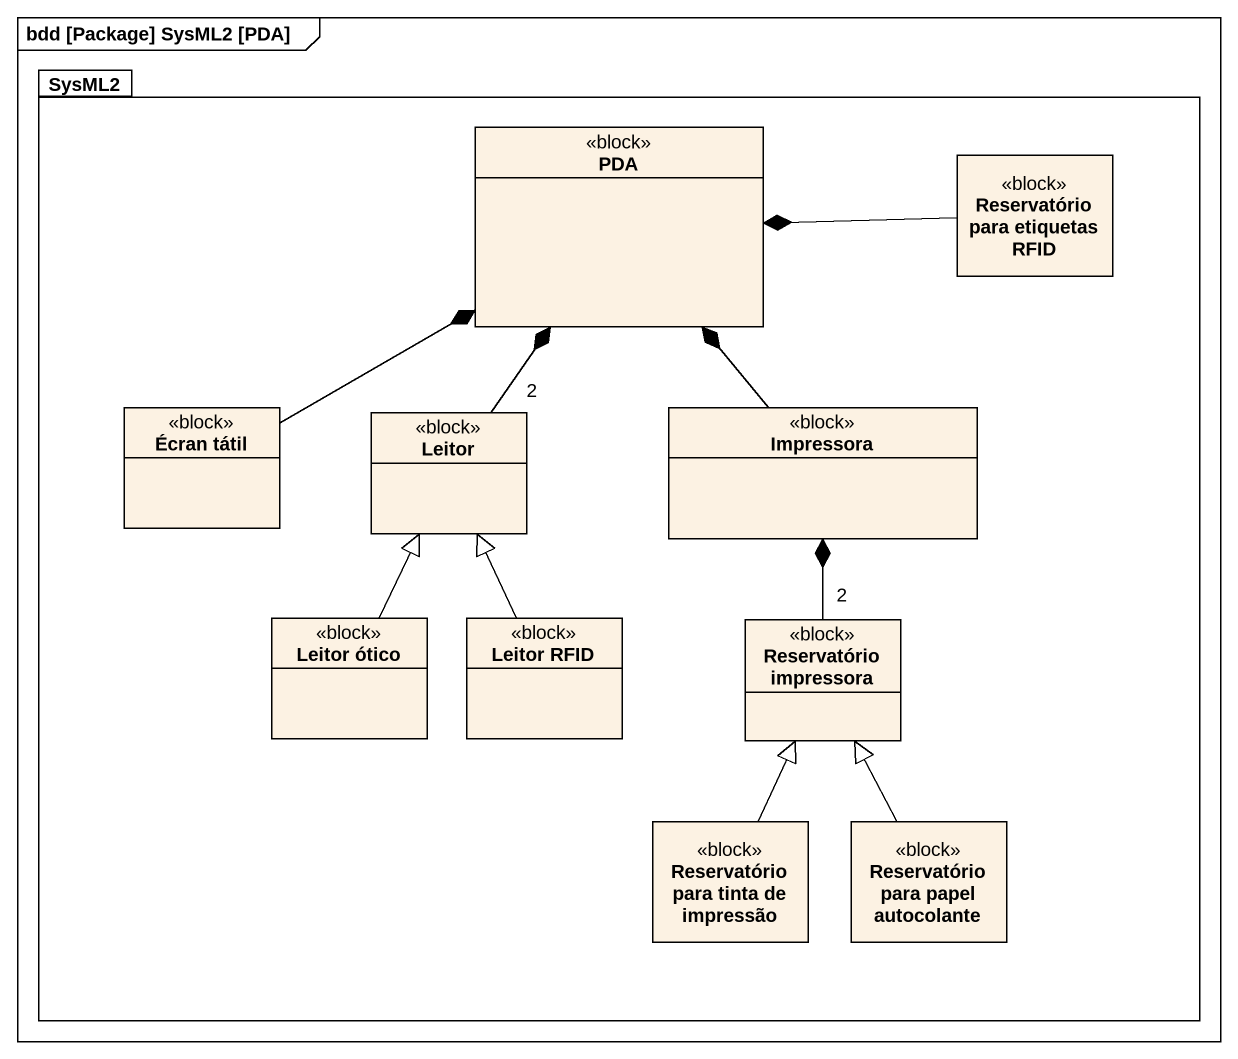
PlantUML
@startuml
mainframe bdd [Package] SysML2 [PDA]
hide circle
hide empty members
package SysML2 {
  class PDA <<block>>
  class "Reservatório para etiquetas RFID" as Reservatório_para_etiquetas <<block>>
  class "Écran tátil" as Écran_tátil <<block>>
  class Leitor <<block>>
  class Impressora <<block>>
  class "Leitor ótico" as Leitor_ótico <<block>>
  class "Leitor RFID" as Leitor_RFID <<block>>
  class "Reservatório impressora" as Reservatório_impressora <<block>>
  class "Reservatório para tinta de impressão" as Reservatório_para_tinta_de <<block>>
  class "Reservatório para papel autocolante" as Reservatório_para_papel <<block>>
}
Reservatório_para_etiquetas -left-* PDA
Écran_tátil -right-* PDA
Leitor "2" -up-* PDA
Impressora -up-* PDA
Leitor_ótico -up-|> Leitor
Leitor_RFID -up-|> Leitor
Reservatório_impressora "2" -up-* Impressora
Reservatório_para_tinta_de -up-|> Reservatório_impressora
Reservatório_para_papel -up-|> Reservatório_impressora
@enduml
